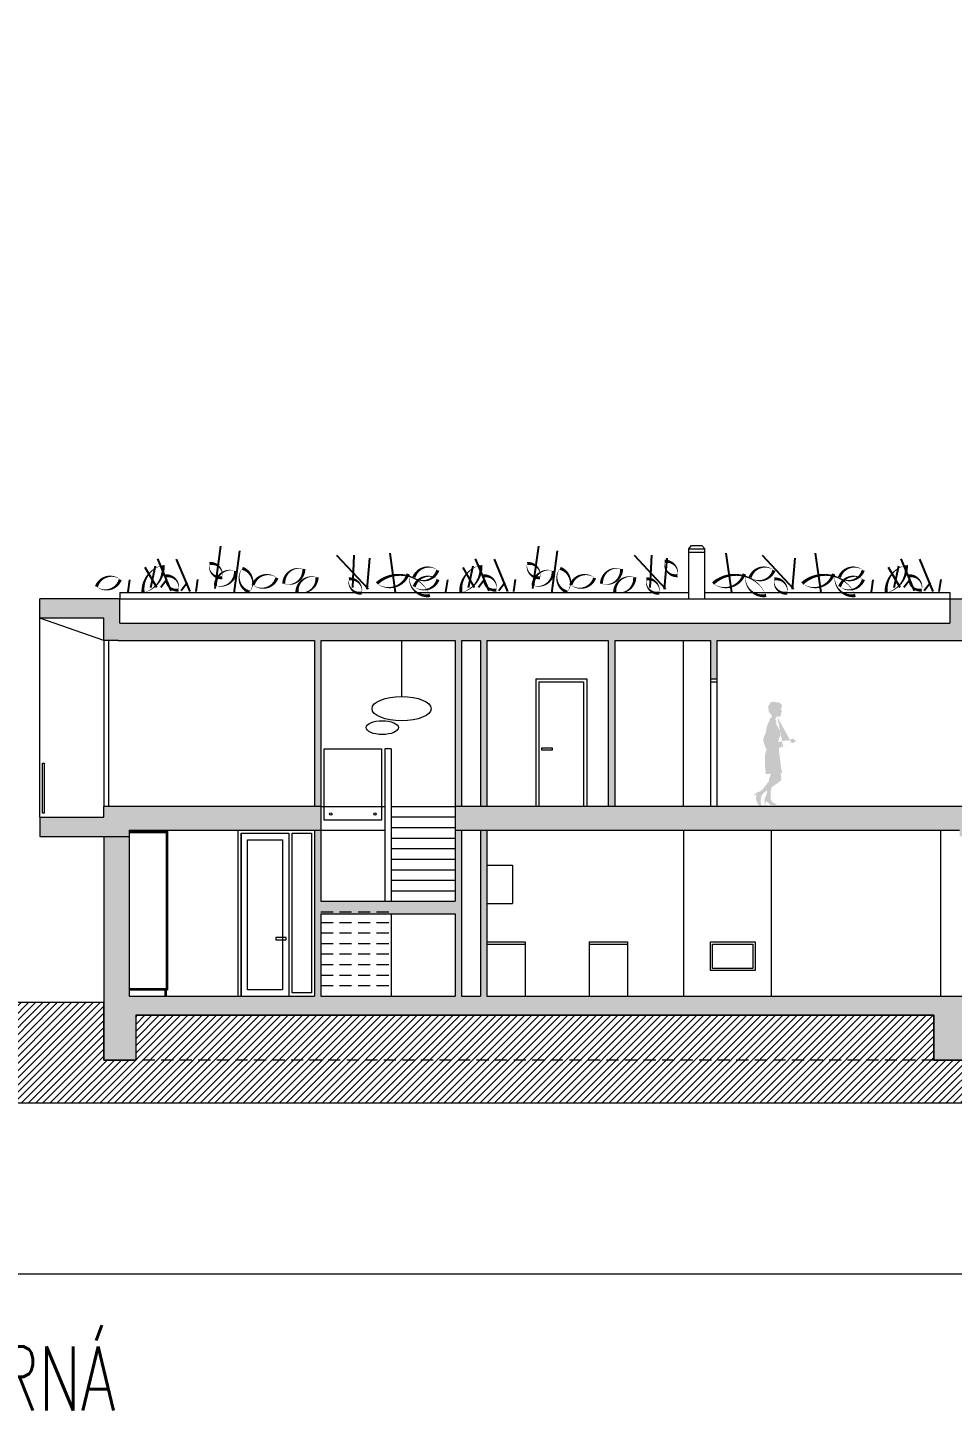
# Model space of a CAD drawing. Header units: metres. Extents: x -686 to 211, y -481 to 125.
# Drawn here: x -290.21 to -275.73, y -481.02 to -459.37 of the extents above; entities that cross this region are included whole.
import ezdxf

# ---------------------------------------------------------------- set-up
doc = ezdxf.new("R2010")
doc.units = ezdxf.units.M
doc.linetypes.add('DASHED', pattern=[19.049999999999997, 12.7, -6.35])
for name, color, linetype in [('2 lidi', 4, 'Continuous'), ('SRAFA', 251, 'Continuous'), ('SRAFY', 3, 'Continuous'), ('zariz.predmety', 203, 'Continuous'), ('ZARIZOVAKY', 251, 'Continuous'), ('ZDIVO', 1, 'Continuous')]:
    doc.layers.add(name, color=color, linetype=linetype)
doc.layers.add('FLOATINGWINDOWS', color=2, linetype='Continuous', plot=False)
doc.styles.add('ROMANS', font='romans.shx', dxfattribs={"width": 0.7})

# ---------------------------------------------------------------- blocks, each defined once
blk = doc.blocks.new('pani')
at = {"layer": '2 lidi'}
h = blk.add_hatch(color=254, dxfattribs=at)
h.dxf.hatch_style = 1
edge = h.paths.add_edge_path()
edge.add_arc((127.7125445816153, 160.006486360353), 0.01028382336285581, 420.15738032454817, 488.8546129559471, ccw=False)
edge.add_line((127.7176620107387, 160.0154065028369), (127.7783582332915, 159.9805854652282))
edge.add_line((127.7783582332914, 159.9805854652427), (127.7809165913757, 159.9788222169402))
edge.add_line((127.7809165913903, 159.9788222169403), (127.7854209083862, 159.9906496996842))
edge.add_line((127.7854209083862, 159.9906496996842), (127.7979952238018, 159.9868658494711))
edge.add_line((127.7979952237873, 159.9868658494709), (127.7966245649777, 159.9829710239397))
edge.add_arc((127.8113428024709, 159.9589328465416), 0.02818617547550026, 417.0679477813011, 481.47854875566, ccw=False)
edge.add_arc((127.8363472909044, 159.9319305097278), 0.05157620989337796, 418.01845477445363, 460.8190267398489, ccw=False)
edge.add_arc((127.871144863932, 159.935382854572), 0.04098401266637072, 416.40835059919965, 460.5166247991097, ccw=False)
edge.add_arc((127.9003467302377, 159.921918736599), 0.04804920557306866, 414.82660982852707, 457.80675219803874, ccw=False)
edge.add_arc((127.9334381769306, 159.9286379835297), 0.03300362912025683, 446.1076731388703, 459.43910268659516, ccw=False)
edge.add_ellipse((127.7831855234944, 159.9657042891761), major_axis=(4.767710159800002e-05, 0.1525491429022624), ratio=1, start_angle=268.4632272824393, end_angle=308.6852796007429)
edge.add_arc((127.9532235915376, 160.0890425072795), 0.05813163758922323, 158.3411392252194, 208.8232437894766, ccw=False)
edge.add_arc((128.2829918898679, 159.9580859601261), 0.4129509547384177, 509.84542816480837, 518.3411392252195, ccw=False)
edge.add_line((127.9259242002318, 160.1655254839354), (127.9772467674251, 160.2525012987063))
edge.add_line((127.977246767425, 160.2525012987063), (127.9695921220429, 160.2480359007918))
edge.add_line((127.9695921220575, 160.248035900792), (127.9713334645223, 160.3049558509132))
edge.add_line((127.9713334645369, 160.3049558509133), (127.9824033739032, 160.3065349386819))
edge.add_ellipse((127.9104880512265, 160.3144045131663), major_axis=(2.261029787446845e-05, 0.07234461504387459), ratio=1, start_angle=263.772972551509, end_angle=295.7567999352441)
edge.add_ellipse((127.9486275211316, 160.332397355421), major_axis=(9.431580590946066e-06, 0.03017757974244791), ratio=1, start_angle=-63.56876440195146, end_angle=-8.161781600616386)
edge.add_line((127.952921128489, 160.3622679319721), (127.9347493195701, 160.3610876902709))
edge.add_line((127.9347493195701, 160.3610876902709), (127.9153356416653, 160.3601461024701))
edge.add_line((127.9153356416653, 160.3601461024701), (127.9069196591664, 160.3608973631059))
edge.add_arc((127.9071906641746, 160.3639332913511), 0.003047999999882433, 242.03189565388118, 264.8989584059329, ccw=False)
edge.add_arc((127.9117950895971, 160.372604597898), 0.01286595756202403, 154.4370695807236, 242.0318956641819, ccw=False)
edge.add_ellipse((127.8903964518783, 160.3828772629093), major_axis=(3.39749671388752e-06, 0.01087073656630446), ratio=1, start_angle=244.2782288700299, end_angle=336.0300320934197)
edge.add_arc((127.8964540052171, 160.3980589986879), 0.005499525912215009, 218.4689438560781, 252.67045776487112, ccw=False)
edge.add_arc((127.8928329588443, 160.3970012995128), 0.002460705699389315, 112.5014554965395, 253.84200358566181, ccw=False)
edge.add_arc((127.9264550873292, 160.2877434212374), 0.116764206714937, 464.8255324046633, 467.2183602702706, ccw=False)
edge.add_ellipse((127.8864968013957, 160.4033759745351), major_axis=(3.266270599556832e-06, 0.01045086139359943), ratio=1, start_angle=254.730471834477, end_angle=298.4703152205136)
edge.add_ellipse((127.899334935775, 160.3936846345123), major_axis=(4.724786550842821e-06, 0.0151175745707964), ratio=1, start_angle=13.98793659864376, end_angle=18.38585519343384)
edge.add_arc((127.8927974465022, 160.4180499401981), 0.01017373547148671, 239.76627202114992, 280.0401234973605, ccw=False)
edge.add_arc((127.8923289021347, 160.4077490267882), 0.004893361121689614, 459.3217845640042, 522.0136342203881, ccw=False)
edge.add_ellipse((127.8850298147556, 160.4213260967814), major_axis=(3.407464731492455e-06, 0.01090263054666624), ratio=1, start_angle=216.6574919619548, end_angle=305.9071536944742)
edge.add_line((127.8938625996063, 160.4277174406202), (127.8835800853583, 160.4313722405207))
edge.add_line((127.8835800853583, 160.4313722405207), (127.8815901154271, 160.4327007120059))
edge.add_line((127.8815901154271, 160.4327007120059), (127.8799317725682, 160.4336971174532))
edge.add_line((127.8799317725683, 160.4336971174532), (127.8792688296787, 160.435357136576))
edge.add_line((127.8792688296641, 160.4353571365758), (127.8805967904553, 160.4386763453981))
edge.add_line((127.8805967904553, 160.4386763453981), (127.8958476399238, 160.4790017756807))
edge.add_ellipse((127.8929967137824, 160.4800799798012), major_axis=(9.526097348609021e-07, 0.003047999851137721), ratio=1, start_angle=249.3015727408036, end_angle=295.7861349120419)
edge.add_line((127.8957416206016, 160.4814050422783), (127.8902364484189, 160.4928091722846))
edge.add_ellipse((127.8012707534687, 160.4435278917216), major_axis=(3.178590939687923e-05, 0.1017031881624786), ratio=1, start_angle=-60.99845622198116, end_angle=-55.3296565672393)
edge.add_arc((127.9209822880197, 160.507862464376), 0.03663129635522555, 135.7257132444281, 190.2311754233157, ccw=False)
edge.add_ellipse((127.9352949870627, 160.4907022437285), major_axis=(1.840945125420034e-05, 0.05890345503399997), ratio=1, start_angle=43.51048625090534, end_angle=79.39821367104585)
edge.add_arc((127.9203550746537, 160.4991053868045), 0.04302458552665595, 511.6027414891749, 536.7327350482561, ccw=False)
edge.add_arc((127.8933479677804, 160.5288025782637), 0.01424106275010295, 159.227078187775, 220.4293366739411, ccw=False)
edge.add_line((127.8800326681541, 160.5338533864964), (127.8858349975386, 160.5502037836536))
edge.add_arc((127.9079354442382, 160.5279952232405), 0.03133129266364829, 472.9551379745943, 494.8601989201875, ccw=False)
edge.add_arc((127.9313178536703, 160.5368152896754), 0.04084976593513885, 444.49428659019543, 510.637321579843, ccw=False)
edge.add_arc((127.9649171513036, 160.5342694365348), 0.05241907521711254, 436.085596237834, 484.4860422774348, ccw=False)
edge.add_arc((128.0033833795227, 160.5413794793416), 0.05083968654026313, 432.8599268776603, 480.5756481870353, ccw=False)
edge.add_arc((128.0294055558131, 160.5496798265286), 0.04176669762452144, 371.59104919378694, 465.3258436312751, ccw=False)
edge.add_arc((128.042105257299, 160.5144281157976), 0.05196989680119713, 345.98163214273836, 417.1177074126011, ccw=False)
edge.add_arc((128.0574710586558, 160.4880779069111), 0.03766062098689137, 323.40085217692985, 381.43252356793823, ccw=False)
edge.add_arc((128.0285397621681, 160.4689419208247), 0.05925918435281793, 344.0111078675035, 356.79048428046303, ccw=False)
edge.add_arc((128.0655634108398, 160.444918188858), 0.0213782256404927, 328.47350699599156, 381.1133237976593, ccw=False)
edge.add_line((128.0837861777881, 160.4337396694219), (128.0510523455659, 160.3917328831945))
edge.add_ellipse((128.0735056506902, 160.3657333977667), major_axis=(1.07365290223593e-05, 0.03435293348819848), ratio=1, start_angle=40.83198619235218, end_angle=119.7331008917196)
edge.add_ellipse((128.0759369014176, 160.3562200870568), major_axis=(1.035443201485359e-05, 0.03313036397271098), ratio=1, start_angle=103.128597525191, end_angle=135.8095853943575)
edge.add_line((128.0528361172773, 160.3324719314291), (128.0623881329808, 160.3386129619096))
edge.add_line((128.0623881329809, 160.3386129618951), (128.0725430769628, 160.308093154467))
edge.add_line((128.0725430769628, 160.308093154467), (128.0687599614733, 160.3058862441331))
edge.add_arc((127.7165821392304, 160.0851644580096), 0.4156288312402539, 362.72738954519116, 392.076767465641, ccw=False)
edge.add_arc((128.0230277925261, 160.0220027199874), 0.1367379151637393, 372.2555414471916, 397.34078713459166, ccw=False)
edge.add_arc((128.0922561712336, 160.0069480302932), 0.07803577091989843, 366.01673463235653, 394.39351339598124, ccw=False)
edge.add_arc((128.0853082556427, 160.0008923427092), 0.08574375424968082, 350.4076005597608, 369.5565854519064, ccw=False)
edge.add_arc((128.0797448780431, 159.9791277865041), 0.09041790633793888, 326.33456072066906, 364.7430362013368, ccw=False)
edge.add_arc((127.9454976138095, 159.9666473885404), 0.212855870804186, 324.9985449311098, 349.8140676344604, ccw=False)
edge.add_arc((127.8268749620082, 159.7180990259224), 0.3191059606072086, 364.7558608529726, 383.34573302973877, ccw=False)
edge.add_arc((128.1038370944406, 159.7418344522894), 0.04113529345167623, 360.1485611448183, 363.7937174724356, ccw=False)
edge.add_line((128.1449722496099, 159.7419411110992), (128.1453837797029, 159.5832260930891))
edge.add_line((128.1453837797031, 159.5832260930746), (128.1398469220341, 159.5159103313543))
edge.add_line((128.1398469220341, 159.5159103313543), (128.134829923805, 159.4639634335262))
edge.add_arc((128.1285348205488, 159.4647966051702), 0.006350000000000562, 259.13489172980417, 352.46058876184054, ccw=False)
edge.add_line((128.1273378619451, 159.4585604372637), (128.0762029847299, 159.4649299974234))
edge.add_line((128.07620298473, 159.4649299974234), (128.0583345198666, 159.4661850941679))
edge.add_line((128.0583345198665, 159.4661850941824), (128.061894994264, 159.4383550933286))
edge.add_line((128.0618949942641, 159.4383550933286), (128.0685671754691, 159.4137697506342))
edge.add_line((128.0685671754692, 159.4137697506197), (128.0820952296431, 159.3828246990021))
edge.add_line((128.0820952296284, 159.3828246990165), (128.0893428152937, 159.3394229575684))
edge.add_arc((127.982602051, 159.2502488755286), 0.1390884886231232, 395.7851858075937, 399.87628238618254, ccw=False)
edge.add_arc((127.4951451579513, 158.7857361178429), 0.8113515537163977, 394.19771917250023, 402.28040332917396, ccw=False)
edge.add_ellipse((128.3112410741125, 159.3403068395917), major_axis=(5.480022221890836e-05, 0.1753405020471864), ratio=1, start_angle=124.2156261666667, end_angle=157.6726714494516)
edge.add_arc((128.2458160651454, 159.126034000767), 0.05211335945743379, 402.273187143879, 451.36023656277763, ccw=False)
edge.add_ellipse((128.4444320003529, 159.3065907644119), major_axis=(6.760346029346653e-05, 0.2163061423479677), ratio=1, start_angle=132.2910941380454, end_angle=146.726391685159)
edge.add_line((128.3257017605145, 159.1257829052634), (128.3238881857697, 159.1135207881462))
edge.add_line((128.3238881857552, 159.113520788146), (128.3084451631888, 159.1241359075377))
edge.add_line((128.3084451631887, 159.1241359075377), (128.3039736298048, 159.1282621471314))
edge.add_line((128.3039736298049, 159.1282621471314), (128.2858785519879, 159.1376939904929))
edge.add_line((128.2858785519879, 159.1376939904929), (128.2819549344195, 159.1360635112799))
edge.add_line((128.2819549344194, 159.1360635112799), (128.2805410414433, 159.129491552874))
edge.add_line((128.2805410414286, 159.1294915528884), (128.278794080307, 159.1181777955612))
edge.add_line((128.278794080307, 159.1181777955612), (128.2856662212047, 159.0980977957829))
edge.add_line((128.2856662212049, 159.0980977957684), (128.286976900491, 159.0760858404416))
edge.add_line((128.2869769004763, 159.076085840456), (128.2792262925046, 159.0470860476672))
edge.add_line((128.2792262925045, 159.0470860476672), (128.2672856124421, 159.0126623365342))
edge.add_line((128.2672856124421, 159.0126623365342), (128.2478307653736, 158.9797194659109))
edge.add_line((128.2478307653734, 158.9797194659255), (128.2183520266918, 158.9531989150192))
edge.add_line((128.2183520267066, 158.9531989150048), (128.2066477876098, 158.9492558371703))
edge.add_line((128.2066477875952, 158.9492558371701), (128.2029240108966, 158.9504704373126))
edge.add_line((128.202924010911, 158.9504704373274), (128.2041896698551, 158.9684892732368))
edge.add_line((128.2041896698551, 158.9684892732368), (128.2103115371808, 159.0014156253475))
edge.add_line((128.2103115371809, 159.001415625333), (128.2130943028058, 159.0545903333667))
edge.add_line((128.2130943028057, 159.0545903333812), (128.2075635378724, 159.0978655645165))
edge.add_line((128.2075635378871, 159.0978655645021), (128.1997529028023, 159.1222401600332))
edge.add_line((128.1997529028023, 159.1222401600332), (128.1736564524132, 159.1574295552277))
edge.add_line((128.1736564524132, 159.1574295552277), (128.13847251512, 159.1858330059042))
edge.add_line((128.13847251512, 159.1858330059042), (128.1159731708734, 159.2039857304917))
edge.add_ellipse((128.2682100498716, 159.1873434079397), major_axis=(4.786296198834154e-05, 0.1531438276103477), ratio=1, start_angle=83.77918592412509, end_angle=120.9883381173614)
edge.add_arc((128.0284242506485, 159.0434339361924), 0.1265116057038329, 357.8360208435755, 390.97043112319506, ccw=False)
edge.add_ellipse((128.7766190050349, 158.9675679743403), major_axis=(0.0001955925514645735, 0.6258240346816508), ratio=1, start_angle=83.49545622933275, end_angle=89.3577375330603)
edge.add_line((128.1508364813744, 158.9747786414744), (128.1396420539066, 158.9746321865877))
edge.add_line((128.1396420539067, 158.9746321865732), (128.1350277061706, 159.0276594353663))
edge.add_ellipse((128.1306521357947, 159.0280070510249), major_axis=(1.371832018897022e-06, 0.004389356560580007), ratio=1, start_angle=265.4756041301545, end_angle=386.9949361400867)
edge.add_ellipse((128.1988049001253, 158.8941170455751), major_axis=(4.832648715747855e-05, 0.1546269372142362), ratio=1, start_angle=26.99493614008674, end_angle=48.31789460879737)
edge.add_arc((128.0317003538676, 159.0430018301874), 0.06918236798137159, 276.77486161330796, 318.29998761463094, ccw=False)
edge.add_line((128.0398616799009, 158.9743025376491), (127.9644905558575, 158.9741470312433))
edge.add_line((127.9644905558721, 158.9741470312434), (127.96769602981, 158.9908079820544))
edge.add_ellipse((127.9447068779287, 159.1052586295324), major_axis=(3.648441442148625e-05, 0.1167366715413367), ratio=1, start_angle=191.3754970598137, end_angle=226.3235654547076)
edge.add_ellipse((127.9790508794839, 159.08626899549), major_axis=(2.482097396939064e-05, 0.07941796330145921), ratio=1, start_angle=219.0935125914507, end_angle=272.1836806674058)
edge.add_ellipse((127.3399873211286, 159.1085215244832), major_axis=(0.000224614212157791, 0.7186826463833345), ratio=1, start_angle=268.4829492313571, end_angle=275.6522754542194)
edge.add_ellipse((127.8360106376219, 159.1764834917612), major_axis=(6.850869878427165e-05, 0.2192025716875426), ratio=1, start_angle=-89.30295255477233, end_angle=-68.11093008585826)
edge.add_line((128.0394358646617, 159.2581410029335), (127.996667530766, 159.2847501993339))
edge.add_arc((128.6139196248974, 160.2306047132516), 1.129442742776673, 234.2600633318144, 236.87206709382582, ccw=False)
edge.add_line((127.9542040849187, 159.3138624836609), (127.8950979841812, 159.3604663960796))
edge.add_arc((127.9042669858275, 159.3720951179294), 0.01480870564250669, 173.7381535170441, 231.7449667642247, ccw=False)
edge.add_line((127.8895466317703, 159.3737103390494), (127.9009843522491, 159.4779482622338))
edge.add_line((127.9009843522491, 159.4779482622338), (127.879911739804, 159.4796737022951))
edge.add_arc((127.8804299479309, 159.4860025221008), 0.006350000000001204, 160.0299278343041, 265.31902449704654, ccw=False)
edge.add_line((127.8744617661774, 159.4881712329024), (127.8902968651639, 159.5317486196949))
edge.add_line((127.8902968651786, 159.5317486196805), (127.9021196187992, 159.6220875768831))
edge.add_line((127.9021196187847, 159.6220875768829), (127.9020852005659, 159.6226373656715))
edge.add_line((127.9020852005658, 159.6226373656715), (127.9154507557457, 159.7471094197007))
edge.add_line((127.9154507557457, 159.7471094197007), (127.9287509221187, 159.823381292872))
edge.add_line((127.9287509221187, 159.823381292872), (127.9263825536266, 159.8675091165634))
edge.add_arc((127.9545999935078, 159.9346114529635), 0.07279386967657109, 235.0165641503065, 247.1925880541017, ccw=False)
edge.add_arc((127.9276354881584, 159.9867486213552), 0.1127502323811959, 235.796702644434, 262.47219632415835, ccw=False)
edge.add_arc((127.8785457332291, 159.9866083463191), 0.09419989882836, 227.2097953127797, 261.27422402666645, ccw=False)
edge.add_arc((127.8257552703845, 159.9880953236745), 0.07149803490939582, 229.4789134838832, 260.98680299462166, ccw=False)
edge.add_line((127.7793010054635, 159.9337448842468), (127.7775843767935, 159.9295593409506))
edge.add_line((127.7775843767936, 159.9295593409506), (127.7643309444526, 159.9352714515504))
edge.add_line((127.7643309444527, 159.9352714515358), (127.7667678833286, 159.9416703911764))
edge.add_line((127.7667678833429, 159.9416703911911), (127.7344071048295, 159.9540576331064))
edge.add_line((127.7344071048296, 159.9540576331064), (127.7304781724453, 159.9473962147257))
edge.add_arc((127.7279270972523, 159.9489008495316), 0.002961741128500069, 261.05338379827754, 329.46771856180015, ccw=False)
edge.add_line((127.7274665046204, 159.9459751419334), (127.6933495867054, 159.9513461507566))
edge.add_line((127.6933495867055, 159.9513461507566), (127.6640421879898, 159.9760920488185))
edge.add_arc((127.6659529306052, 159.9783550055208), 0.002961741128501487, 128.8546129559471, 229.8237013657089, ccw=False)
edge.add_line((127.6640948930652, 159.9806614328427), (127.7060930623308, 160.0144947885323))
edge = h.paths.add_edge_path(flags=16)
edge.add_arc((128.1346859587969, 159.7428794037193), 0.01028382336285175, 360.1485611448183, 363.6714558781501, ccw=False)
edge.add_arc((128.1346859587969, 159.7428794037193), 0.01028382336285175, 360.1485611448183, 363.67145587815)
edge = h.paths.add_edge_path(flags=17)
edge.add_arc((128.1244029945704, 159.7425347255257), 0.0205676467257035, 360.1485611448183, 363.7108327839449, ccw=False)
edge.add_arc((128.1244029945704, 159.7425347255257), 0.0205676467257035, 360.1485611448183, 363.7108327839449)
edge = h.paths.add_edge_path(flags=16)
edge.add_arc((127.9276354881584, 159.9867486213552), 0.1127502323811998, 235.5357133074828, 235.796702644434, ccw=False)
edge.add_line((127.7344071048296, 159.9540576331064), (127.7330717515118, 159.9545687872025))
edge.add_line((127.956530631155, 160.3625023657362), (127.9529211285036, 160.3622679319723))

msp = doc.modelspace()

# ---------------------------------------------------------------- hatches: boundary and pattern name
at = {"layer": 'SRAFA', "linetype": 'Continuous', "lineweight": 0}
for points in [[(-275.5207623646884, -468.6117814892453), (-274.5207623646884, -468.6117814892456), (-274.5207623646884, -468.3117814892453), (-275.7707623646884, -468.3117814892455), (-275.7707623646884, -468.6917814892456), (-288.7707623646887, -468.6917814892454), (-288.7707623646887, -468.3117814892454), (-290.0207623646889, -468.3117814892454), (-290.0207623646889, -468.6117814892455), (-289.0207623646887, -468.6117814892453), (-289.0207623646887, -468.9617814892454), (-288.7936316262109, -468.9617814892453), (-285.7207623646886, -468.9617814892453), (-285.7207623646885, -471.5617814892454), (-285.6207623646885, -471.5617814892454), (-285.6207623646886, -468.9617814892453), (-283.520671313285, -468.9617814892453), (-283.5206713132851, -471.5617814892456), (-283.420671313285, -471.5617814892456), (-283.420671313285, -468.9617814892454), (-283.120671313285, -468.9617814892453), (-283.1206713132849, -471.5617814892456), (-283.0206713132849, -471.5617814892456), (-283.020671313285, -468.9617814892453), (-281.1207623646872, -468.9617814892454), (-281.1207623646873, -471.5617814892456), (-281.0207623646872, -471.5617814892457), (-281.0207623646872, -468.9617814892453), (-279.5215202958087, -468.9617814892451), (-279.5215202958086, -469.5617814892456), (-279.4207623646872, -469.5617814892456), (-279.4207623646872, -468.9617814892453), (-275.5207623646883, -468.9617814892455)], [(-285.6207623646885, -471.5617814892454), (-289.0207623646886, -471.5617814892454), (-289.0207623646886, -471.731781489245), (-290.0207623646889, -471.731781489245), (-290.0207623646889, -472.0317814892449), (-289.0207623646889, -472.031781489245), (-288.6207623646884, -472.031781489245), (-288.6207623646884, -471.9317814892452), (-285.7207623646887, -471.9317814892453), (-285.6207623646885, -471.9317814892452)], [(-274.5207623646884, -471.7317814892456), (-275.5207623646884, -471.7317814892454), (-275.5207623646884, -471.5617814892458), (-281.1207623646873, -471.5617814892456), (-283.0206713132849, -471.5617814892457), (-283.5206713132851, -471.5617814892456), (-283.5206713132851, -471.931781489246), (-283.020671313285, -471.9317814892453), (-275.9207623646885, -471.9317814892453), (-275.6207623646885, -471.9317814892452), (-275.6207623646884, -472.0317814892455), (-274.5207623646884, -472.0317814892455)], [(-275.5207623646885, -474.5317814892454), (-283.020671313285, -474.5317814892453), (-283.020671313285, -471.931781489246), (-283.120671313285, -471.931781489246), (-283.120671313285, -474.5317814892453), (-283.4206713132851, -474.5317814892454), (-283.4206713132851, -473.2434086113507), (-283.520671313285, -473.2434086113507), (-283.520671313285, -474.5317814892454), (-285.6207623646886, -474.5317814892454), (-285.6207623646886, -473.2434086113506), (-285.7207623646886, -473.2434086113506), (-285.7207623646886, -474.5317814892454), (-288.6207623646885, -474.5317814892455), (-288.6207623646884, -472.031781489245), (-289.0207623646882, -472.0317814892449), (-289.0207623646886, -475.5317814892455), (-288.5207623646886, -475.5317814892455), (-288.5207623646885, -474.8317814892455), (-276.0207623646884, -474.8317814892453), (-276.0207623646884, -475.5317814892454), (-275.5207623646885, -475.5317814892455)], [(-285.6207623646886, -471.9317814892452), (-285.7207623646886, -471.9317814892456), (-285.7207623646886, -473.2434086113507), (-285.6207623646886, -473.2434086113506), (-283.520671313285, -473.2434086113507), (-283.420671313285, -473.2434086113508), (-283.420671313285, -471.9317814892459), (-283.520671313285, -471.931781489246), (-283.5206713132851, -473.0467814892459), (-285.6207623646886, -473.0467814892457)]]:
    msp.add_hatch(color=256, dxfattribs=at).paths.add_polyline_path(points)
at = {"layer": 'SRAFY', "linetype": 'Continuous', "lineweight": 0}
h = msp.add_hatch(dxfattribs=at)
h.set_pattern_fill('ANSI31', color=256, scale=0.025, style=0)
h.set_pattern_definition([(45, (0, 0), (-0.0561266007566822, 0.05612660075668222), [])])
h.paths.add_polyline_path([(-297.1344441682013, -474.7817814892455), (-297.1344441682013, -476.2026551938009), (-266.8482031669619, -476.2026551938009), (-266.8482031669619, -474.6317814892454), (-275.5207623646884, -474.6317814892455), (-275.5207623646884, -475.5317814892454), (-276.0207623646884, -475.5317814892454), (-276.0207623646885, -474.8317814892454), (-288.5207623646886, -474.8317814892454), (-288.5207623646885, -475.5317814892455), (-289.0207623646886, -475.5317814892455), (-289.0207623646886, -474.6317814892455), (-293.5207623646885, -474.6317814892453), (-293.5207623646885, -474.7817814892455)])

# ---------------------------------------------------------------- linework, layer by layer
at = {"layer": 'FLOATINGWINDOWS', "linetype": 'Continuous', "lineweight": 0}
msp.add_lwpolyline([(-263.1744470437652, -319.5823903959136), (-297.9640936006444, -319.5823903959136), (-297.9640936006444, -478.8819146844108), (-263.1744470437652, -478.8819146844108)], close=True, dxfattribs=at)
at = {"layer": 'FLOATINGWINDOWS', "linetype": 'Continuous', "lineweight": 0, "flags": 128}
msp.add_lwpolyline([(-297.1344441682013, -474.7817814892455), (-297.1344441682013, -476.2026551938009), (-266.8482031669619, -476.2026551938009), (-266.8482031669619, -474.6317814892454), (-275.5207623646884, -474.6317814892455), (-275.5207623646884, -475.5317814892454), (-276.0207623646884, -475.5317814892454), (-276.0207623646885, -474.8317814892454), (-288.5207623646886, -474.8317814892454), (-288.5207623646885, -475.5317814892455), (-289.0207623646886, -475.5317814892455), (-289.0207623646886, -474.6317814892455), (-293.5207623646885, -474.6317814892453), (-293.5207623646885, -474.7817814892455), (-297.1344441682013, -474.7817814892455)], close=True, dxfattribs=at)
at = {"layer": 'SRAFY', "linetype": 'Continuous', "lineweight": 0}
for p, q in [((-279.86130999577, -467.528049327087), (-279.8180426611821, -467.478049327087)), ((-279.86130999577, -468.3117814892454), (-279.86130999577, -467.528049327087)), ((-279.86130999577, -467.528049327087), (-279.61130999577, -467.528049327087)), ((-279.86130999577, -467.578049327087), (-279.61130999577, -467.578049327087)), ((-279.818042661182, -467.478049327087), (-279.6545773303581, -467.478049327087)), ((-279.61130999577, -467.528049327087), (-279.6545773303579, -467.478049327087)), ((-279.61130999577, -468.3117814892454), (-279.61130999577, -467.528049327087)), ((-288.7707623646886, -468.2117814892453), (-279.8613099957701, -468.2117814892455)), ((-288.7707623646886, -468.2117814892453), (-288.7707623646886, -468.3117814892453)), ((-279.61130999577, -468.2117814892454), (-275.7707623646884, -468.2117814892454)), ((-275.7707623646884, -468.2117814892454), (-275.7707623646884, -468.3117814892453)), ((-288.7707623646887, -468.3117814892453), (-279.5215202958099, -468.3117814892453)), ((-279.6113099957701, -468.3117814892454), (-275.7707623646883, -468.3117814892454)), ((-290.0207623646888, -471.7317814892455), (-290.0207623646888, -468.6117814892454)), ((-289.0207623646887, -468.9617814892454), (-290.0207623646888, -468.6117814892455)), ((-289.0207623646887, -468.9617814892453), (-289.0207623646887, -471.5617814892454)), ((-288.9457623646887, -468.9617814892453), (-288.9457623646887, -471.5617814892454)), ((-279.9415202958099, -471.5617814892456), (-279.94152029581, -468.9617814892453)), ((-282.2565489958083, -469.5617814892454), (-281.4565489958082, -469.5617814892454)), ((-282.2565489958083, -469.5617814892454), (-282.2565489958083, -471.5617814892454)), ((-282.2065489958082, -469.6117814892455), (-281.5065489958082, -469.6117814892455)), ((-282.2065489958082, -469.6117814892455), (-282.2065489958083, -471.5617814892456)), ((-281.5065489958083, -469.6117814892455), (-281.5065489958083, -471.5617814892456)), ((-281.5065489958082, -469.6117814892455), (-281.5065489958083, -471.5617814892456)), ((-281.4565489958082, -469.5617814892454), (-281.4565489958082, -471.5617814892456)), ((-279.5215202958087, -469.5617814892456), (-279.5215202958087, -471.5617814892457)), ((-279.5215202958086, -469.6117814892455), (-279.4207623646872, -469.6117814892455)), ((-279.4207623646872, -469.5617814892456), (-279.4207623646872, -471.5617814892457)), ((-284.5207623646878, -470.6617814892456), (-284.6207623646878, -470.6617814892456)), ((-284.6207623646877, -470.6617814892456), (-284.6207623646876, -473.0467814892458)), ((-284.5207623646878, -470.6617814892456), (-284.5207623646877, -473.0467814892458)), ((-285.6207623646885, -471.5617814892454), (-284.6207623646877, -471.5617814892454)), ((-284.5207623646878, -471.5617814892459), (-283.520671313285, -471.5617814892457)), ((-286.9207623646885, -471.9317814892456), (-286.9207623646886, -474.5317814892454)), ((-285.6207623646884, -471.9317814892452), (-284.6207623646877, -471.9317814892453)), ((-284.5207623646878, -471.7267814892459), (-283.520671313285, -471.7267814892456)), ((-284.5207623646878, -471.8917814892458), (-283.520671313285, -471.8917814892456)), ((-279.9415202958099, -471.9317814892453), (-279.9415202958099, -474.5317814892454)), ((-278.5715202958098, -471.9317814892453), (-278.5715202958098, -474.5317814892454)), ((-275.9207623646885, -471.9317814892453), (-275.9207623646885, -474.5317814892453)), ((-286.8707623646885, -471.9817814892453), (-286.8707623646886, -474.5317814892454)), ((-286.8707623646886, -474.5317814892454), (-286.8707623646885, -471.9817814892453)), ((-286.8707623646885, -471.9817814892453), (-286.1207623646886, -471.9817814892453)), ((-286.1207623646886, -471.9817814892453), (-286.1207623646886, -474.5317814892454)), ((-286.1207623646886, -471.9817814892453), (-286.1207623646886, -474.5317814892454)), ((-284.5207623646878, -472.0567814892457), (-283.520671313285, -472.0567814892456)), ((-284.5207623646878, -472.2217814892458), (-283.520671313285, -472.2217814892455)), ((-284.5207623646878, -472.3867814892458), (-283.520671313285, -472.3867814892455)), ((-284.5207623646878, -472.5517814892456), (-283.520671313285, -472.5517814892455)), ((-284.5207623646878, -472.7167814892454), (-283.5206713132849, -472.7167814892455)), ((-284.5207623646878, -472.8817814892455), (-283.520671313285, -472.8817814892454)), ((-284.5207623646878, -473.2434086113506), (-284.5207623646877, -474.5317814892454))]:
    msp.add_line(p, q, dxfattribs=at)
at = {"layer": 'SRAFY', "linetype": 'DASHED', "lineweight": 0, "ltscale": 0.015}
for p, q in [((-285.6207623646886, -473.2117814892454), (-284.5207623646877, -473.2117814892453)), ((-285.6207623646886, -473.3767814892453), (-284.5207623646877, -473.3767814892452)), ((-285.6207623646886, -473.5417814892453), (-284.5207623646877, -473.5417814892452)), ((-285.6207623646886, -473.7067814892453), (-284.5207623646877, -473.7067814892451)), ((-285.6207623646886, -473.8717814892453), (-284.5207623646877, -473.8717814892452)), ((-285.6207623646886, -474.0367814892452), (-284.5207623646877, -474.0367814892451)), ((-285.6207623646885, -474.2017814892451), (-284.5207623646876, -474.2017814892451)), ((-285.6207623646885, -474.3667814892451), (-284.5207623646876, -474.366781489245)), ((-276.0207623646884, -475.5317814892454), (-288.5207623646886, -475.5317814892455))]:
    msp.add_line(p, q, dxfattribs=at)
at = {"layer": 'SRAFY', "linetype": 'Continuous', "lineweight": 0}
for points in [[(-282.1606035021977, -470.6454107666443), (-282.0014317747311, -470.6454107666443), (-282.0014317747311, -470.6782410986934), (-282.1606035021977, -470.6782410986934)], [(-286.7707623646884, -472.0817814892454), (-286.2207623646887, -472.0817814892454), (-286.2207623646887, -474.4317814892454), (-286.7707623646884, -474.4317814892454)], [(-286.0707623646886, -471.9817814892453), (-285.7707623646886, -471.9817814892453), (-285.7707623646886, -474.4817814892454), (-286.0707623646886, -474.4817814892454)], [(-286.1667078582992, -473.6154107666442), (-286.3258795857658, -473.6154107666442), (-286.3258795857658, -473.6482410986933), (-286.1667078582992, -473.6482410986933)], [(-279.5215202958099, -473.6817814892453), (-278.8215202958098, -473.6817814892453), (-278.8215202958098, -474.1317814892454), (-279.5215202958099, -474.1317814892454)], [(-279.4865202958099, -473.7167814892454), (-278.8565202958098, -473.7167814892454), (-278.8565202958098, -474.0967814892454), (-279.4865202958099, -474.0967814892454)]]:
    msp.add_lwpolyline(points, close=True, dxfattribs=at)
at = {"layer": 'zariz.predmety', "color": 253, "linetype": 'Continuous', "ltscale": 0.001}
for p, q in [((-287.2751305329402, -468.1499693245564), (-287.1859408183608, -467.4866501438325)), ((-286.9808697190107, -468.2216234886354), (-286.8916800044314, -467.5583043079116)), ((-284.4520005233028, -468.2117814892454), (-284.5381353827551, -467.5964322210751)), ((-282.2999493575573, -468.1499693245564), (-282.210759642978, -467.4866501438325)), ((-282.0056885436279, -468.2216234886354), (-281.9164988290485, -467.5583043079116)), ((-279.1879404575407, -468.2117814892454), (-279.274075316993, -467.5964322210751)), ((-277.7898643835372, -468.2117814892454), (-277.8759992429895, -467.5964322210751)), ((-288.1902049971854, -468.1336279471324), (-288.3705440498699, -467.821819481713)), ((-288.2829620020793, -468.1336279471324), (-288.2108063970215, -467.7923058564255)), ((-287.9636742346872, -468.1859771525748), (-288.1741607680207, -467.6831380831595)), ((-287.6694134207577, -468.1951320599346), (-287.8798999540913, -467.6922929905193)), ((-284.8764626481054, -468.1622609080184), (-285.3702101395708, -467.6347566322116)), ((-285.1219877744376, -468.1336163099464), (-285.09767930065, -467.6287028104213)), ((-284.8968634324521, -468.1621073395302), (-284.855515972596, -467.6721603500268)), ((-283.2150238218025, -468.1336279471324), (-283.395362874487, -467.821819481713)), ((-283.3077808266964, -468.1336279471324), (-283.2356252216386, -467.7923058564255)), ((-282.9884930593043, -468.1859771525748), (-283.1989795926378, -467.6831380831595)), ((-282.6942322453748, -468.1951320599346), (-282.9047187787084, -467.6922929905193)), ((-280.2176729248044, -468.1622609080184), (-280.7114204162698, -467.6347566322116)), ((-280.4631980511367, -468.1336163099464), (-280.438889577349, -467.6287028104213)), ((-280.2380737091511, -468.1621073395302), (-280.1967262492951, -467.6721603500268)), ((-278.2143265083398, -468.1622609080184), (-278.7080739998052, -467.6347566322116)), ((-278.2347272926865, -468.1621073395302), (-278.1933798328304, -467.6721603500268)), ((-276.5528876820369, -468.1336279471324), (-276.7332267347214, -467.821819481713)), ((-276.6456446869308, -468.1336279471324), (-276.573489081873, -467.7923058564255)), ((-276.3263569195387, -468.1859771525748), (-276.5368434528722, -467.6831380831595)), ((-276.0320961056092, -468.1951320599346), (-276.2425826389428, -467.6922929905193)), ((-288.639057457787, -468.2019671865754), (-288.6105161525848, -468.0129569358986)), ((-288.1295550964662, -468.1264947337121), (-288.0332308012573, -468.0052436771314)), ((-287.5766564158639, -468.1951320599346), (-287.5481151106616, -468.0061218092578)), ((-283.6638762824041, -468.2019671865754), (-283.6353349772019, -468.0129569358986)), ((-283.1543739210833, -468.1264947337121), (-283.0580496258744, -468.0052436771314)), ((-282.601475240481, -468.1951320599346), (-282.5729339352787, -468.0061218092578)), ((-277.0017401426385, -468.2019671865754), (-276.9731988374363, -468.0129569358986)), ((-276.4922377813177, -468.1264947337121), (-276.3959134861088, -468.0052436771314)), ((-275.9393391007154, -468.1951320599346), (-275.9107977955131, -468.0061218092578)), ((-287.8102673290741, -468.1788439391545), (-287.7139430338652, -468.0575928825738)), ((-282.8350861536912, -468.1788439391545), (-282.7387618584823, -468.0575928825738)), ((-276.1729500139256, -468.1788439391545), (-276.0766257187167, -468.0575928825738))]:
    msp.add_line(p, q, dxfattribs=at)
for points in [[(-288.091873402353, -467.7849622529361, 0, 0, 0.5205670505517462), (-288.091873402353, -467.7849622529361, 0, 0.05, 0.3804477839647492), (-288.4056142000328, -468.2149067384236, 0, 0.05, 0.3804477839647492), (-288.091873402353, -467.7849622529361, 0.05, 0.05, 0)], [(-287.1658927712888, -467.9800385961029, 0, 0, 0.5205670505517462), (-287.1658927712888, -467.9800385961029, 0, 0.05, 0.5205670505517462), (-287.3656023857332, -467.757745719814, 0, 0.05, 0.5205670505517462), (-287.1658927712888, -467.9800385961029, 0.05, 0.05, 0)], [(-286.7393404916007, -468.2061782516496, 0, 0, 0.5205670505517462), (-286.7393404916007, -468.2061782516496, 0, 0.05, 0.5205670505517462), (-286.8497901872698, -467.8332055730517, 0, 0.05, 0.5205670505517462), (-286.7393404916007, -468.2061782516496, 0.05, 0.05, 0)], [(-285.8882050330812, -467.8447146212987, 0, 0, 0.5205670505517462), (-285.8882050330812, -467.8447146212987, 0, 0.05, 0.5205670505517462), (-286.2019458307352, -468.0746591068183, 0, 0.05, 0.5205670505517462), (-285.8882050330812, -467.8447146212987, 0.05, 0.05, 0)], [(-283.7908008918687, -467.8649118812927, 0, 0, 0.5205670505517462), (-283.7908008918687, -467.8649118812927, 0, 0.05, 0.5205670505517462), (-284.1637735704667, -467.9753615769618, 0, 0.05, 0.5205670505517462), (-283.7908008918687, -467.8649118812927, 0.05, 0.05, 0)], [(-283.1166922269701, -467.7849622529361, 0, 0, 0.5205670505517462), (-283.1166922269701, -467.7849622529361, 0, 0.05, 0.3804477839647492), (-283.4304330246499, -468.2149067384236, 0, 0.05, 0.3804477839647492), (-283.1166922269701, -467.7849622529361, 0.05, 0.05, 0)], [(-282.1907115959059, -467.9800385961029, 0, 0, 0.5205670505517462), (-282.1907115959059, -467.9800385961029, 0, 0.05, 0.5205670505517462), (-282.3904212103503, -467.757745719814, 0, 0.05, 0.5205670505517462), (-282.1907115959059, -467.9800385961029, 0.05, 0.05, 0)], [(-281.7641593162178, -468.2061782516496, 0, 0, 0.5205670505517462), (-281.7641593162178, -468.2061782516496, 0, 0.05, 0.5205670505517462), (-281.8746090118869, -467.8332055730517, 0, 0.05, 0.5205670505517462), (-281.7641593162178, -468.2061782516496, 0.05, 0.05, 0)], [(-280.9130238576983, -467.8447146212987, 0, 0, 0.5205670505517462), (-280.9130238576983, -467.8447146212987, 0, 0.05, 0.5205670505517462), (-281.2267646553523, -468.0746591068183, 0, 0.05, 0.5205670505517462), (-280.9130238576983, -467.8447146212987, 0.05, 0.05, 0)], [(-280.0369647281009, -467.9474858097415, 0, 0, 0.5205670505517462), (-280.0369647281009, -467.9474858097415, 0, 0.05, 0.5205670505517462), (-280.2366743425453, -467.7251929334525, 0, 0.05, 0.5205670505517462), (-280.0369647281009, -467.9474858097415, 0.05, 0.05, 0)], [(-278.5267408261066, -467.8649118812927, 0, 0, 0.5205670505517462), (-278.5267408261066, -467.8649118812927, 0, 0.05, 0.5205670505517462), (-278.8997135047046, -467.9753615769618, 0, 0.05, 0.5205670505517462), (-278.5267408261066, -467.8649118812927, 0.05, 0.05, 0)], [(-277.1286647521031, -467.8649118812927, 0, 0, 0.5205670505517462), (-277.1286647521031, -467.8649118812927, 0, 0.05, 0.5205670505517462), (-277.5016374307011, -467.9753615769618, 0, 0.05, 0.5205670505517462), (-277.1286647521031, -467.8649118812927, 0.05, 0.05, 0)], [(-276.4545560872045, -467.7849622529361, 0, 0, 0.5205670505517462), (-276.4545560872045, -467.7849622529361, 0, 0.05, 0.3804477839647492), (-276.7682968848843, -468.2149067384236, 0, 0.05, 0.3804477839647492), (-276.4545560872045, -467.7849622529361, 0.05, 0.05, 0)], [(-288.7626665056833, -468.0092586447664, 0, 0, 0.5205670505517462), (-288.7626665056833, -468.0092586447664, 0, 0.05, 0.5205670505517462), (-289.1356391842813, -468.1197083404355, 0, 0.05, 0.5205670505517462), (-288.7626665056833, -468.0092586447664, 0.05, 0.05, 0)], [(-287.849747247137, -468.1747014082787, 0, 0, 0.5205670505517462), (-287.849747247137, -468.1747014082787, 0, 0.05, 0.5205670505517462), (-288.0494568615813, -467.9524085319898, 0, 0.05, 0.5205670505517462), (-287.849747247137, -468.1747014082787, 0.05, 0.05, 0)], [(-286.9587363947094, -467.8737152822309, 0, 0, 0.5205670505517462), (-286.9587363947094, -467.8737152822309, 0, 0.05, 0.5205670505517462), (-287.2724771923634, -468.1036597677505, 0, 0.05, 0.5205670505517462), (-286.9587363947094, -467.8737152822309, 0.05, 0.05, 0)], [(-286.3097185054272, -467.9832632362866, 0, 0, 0.5205670505517462), (-286.3097185054272, -467.9832632362866, 0, 0.05, 0.5205670505517462), (-286.6826911840252, -468.0937129319557, 0, 0.05, 0.5205670505517462), (-286.3097185054272, -467.9832632362866, 0.05, 0.05, 0)], [(-285.6820246242605, -467.9753198228343, 0, 0, 0.5205670505517462), (-285.6820246242605, -467.9753198228343, 0, 0.05, 0.5205670505517462), (-285.9957654219402, -468.2052643083218, 0, 0.05, 0.5205670505517462), (-285.6820246242605, -467.9753198228343, 0.05, 0.05, 0)], [(-284.9825781685113, -468.2230101918165, 0, 0, 0.5205670505517462), (-284.9825781685113, -468.2230101918165, 0, 0.05, 0.5205670505517462), (-285.1822877829557, -468.0007173155275, 0, 0.05, 0.5205670505517462), (-284.9825781685113, -468.2230101918165, 0.05, 0.05, 0)], [(-284.7444333739405, -468.0699437713988, 0, 0, 0.5205670505517462), (-284.7444333739405, -468.0699437713988, 0, 0.05, 0.5205670505517462), (-284.2560709295146, -467.920112738235, 0, 0.05, 0.5205670505517462), (-284.232969508583, -467.9417932253653, 0, 0.05, 0.5205670505517462), (-283.9135975769695, -468.2588875235716, 0, 0.05, 0.5205670505517462), (-284.7444333739405, -468.0699437713988, 0.05, 0.05, 0)], [(-283.7874853303004, -468.0092586447664, 0, 0, 0.5205670505517462), (-283.7874853303004, -468.0092586447664, 0, 0.05, 0.5205670505517462), (-284.1604580088984, -468.1197083404355, 0, 0.05, 0.5205670505517462), (-283.7874853303004, -468.0092586447664, 0.05, 0.05, 0)], [(-282.8745660717541, -468.1747014082787, 0, 0, 0.5205670505517462), (-282.8745660717541, -468.1747014082787, 0, 0.05, 0.5205670505517462), (-283.0742756861985, -467.9524085319898, 0, 0.05, 0.5205670505517462), (-282.8745660717541, -468.1747014082787, 0.05, 0.05, 0)], [(-281.9835552193265, -467.8737152822309, 0, 0, 0.5205670505517462), (-281.9835552193265, -467.8737152822309, 0, 0.05, 0.5205670505517462), (-282.2972960169805, -468.1036597677505, 0, 0.05, 0.5205670505517462), (-281.9835552193265, -467.8737152822309, 0.05, 0.05, 0)], [(-281.3345373300443, -467.9832632362866, 0, 0, 0.5205670505517462), (-281.3345373300443, -467.9832632362866, 0, 0.05, 0.5205670505517462), (-281.7075100086423, -468.0937129319557, 0, 0.05, 0.5205670505517462), (-281.3345373300443, -467.9832632362866, 0.05, 0.05, 0)], [(-280.7068434488776, -467.9753198228343, 0, 0, 0.5205670505517462), (-280.7068434488776, -467.9753198228343, 0, 0.05, 0.5205670505517462), (-281.0205842465573, -468.2052643083218, 0, 0.05, 0.5205670505517462), (-280.7068434488776, -467.9753198228343, 0.05, 0.05, 0)], [(-280.3237884452104, -468.2230101918165, 0, 0, 0.5205670505517462), (-280.3237884452104, -468.2230101918165, 0, 0.05, 0.5205670505517462), (-280.5234980596547, -468.0007173155275, 0, 0.05, 0.5205670505517462), (-280.3237884452104, -468.2230101918165, 0.05, 0.05, 0)], [(-279.4803733081783, -468.0699437713988, 0, 0, 0.5205670505517462), (-279.4803733081783, -468.0699437713988, 0, 0.05, 0.5205670505517462), (-278.9920108637525, -467.920112738235, 0, 0.05, 0.5205670505517462), (-278.9689094428209, -467.9417932253653, 0, 0.05, 0.5205670505517462), (-278.6495375112074, -468.2588875235716, 0, 0.05, 0.5205670505517462), (-279.4803733081783, -468.0699437713988, 0.05, 0.05, 0)], [(-278.3204420287457, -468.2230101918165, 0, 0, 0.5205670505517462), (-278.3204420287457, -468.2230101918165, 0, 0.05, 0.5205670505517462), (-278.5201516431901, -468.0007173155275, 0, 0.05, 0.5205670505517462), (-278.3204420287457, -468.2230101918165, 0.05, 0.05, 0)], [(-278.0822972341749, -468.0699437713988, 0, 0, 0.5205670505517462), (-278.0822972341749, -468.0699437713988, 0, 0.05, 0.5205670505517462), (-277.593934789749, -467.920112738235, 0, 0.05, 0.5205670505517462), (-277.5708333688174, -467.9417932253653, 0, 0.05, 0.5205670505517462), (-277.2514614372039, -468.2588875235716, 0, 0.05, 0.5205670505517462), (-278.0822972341749, -468.0699437713988, 0.05, 0.05, 0)], [(-277.1253491905348, -468.0092586447664, 0, 0, 0.5205670505517462), (-277.1253491905348, -468.0092586447664, 0, 0.05, 0.5205670505517462), (-277.4983218691328, -468.1197083404355, 0, 0.05, 0.5205670505517462), (-277.1253491905348, -468.0092586447664, 0.05, 0.05, 0)], [(-276.2124299319885, -468.1747014082787, 0, 0, 0.5205670505517462), (-276.2124299319885, -468.1747014082787, 0, 0.05, 0.5205670505517462), (-276.4121395464329, -467.9524085319898, 0, 0.05, 0.5205670505517462), (-276.2124299319885, -468.1747014082787, 0.05, 0.05, 0)]]:
    msp.add_lwpolyline(points, format="xyseb", close=True, dxfattribs=at)
at = {"layer": 'ZARIZOVAKY', "linetype": 'Continuous', "lineweight": 0}
for p, q in [((-284.3577754005444, -468.9617814892454), (-284.3577754005445, -469.839508098976)), ((-288.0457623646884, -471.9317814892453), (-288.0457623646884, -474.4317814892455)), ((-288.0207623646884, -471.9317814892453), (-288.0207623646884, -474.4317814892455)), ((-288.6207623646883, -471.9517814892456), (-288.0457623646884, -471.9517814892457)), ((-288.6207623646883, -471.9717814892456), (-288.0457623646884, -471.9717814892456)), ((-283.020671313285, -472.4817814892453), (-282.620671313285, -472.4817814892452)), ((-282.6206713132851, -472.4817814892453), (-282.620671313285, -473.0817814892454)), ((-283.020671313285, -473.0817814892453), (-282.620671313285, -473.0817814892453)), ((-283.0206713132849, -473.6817814892453), (-282.4207623646885, -473.6817814892453)), ((-283.0206713132849, -473.7167814892454), (-282.4207623646885, -473.7167814892453)), ((-282.4207623646885, -473.6817814892452), (-282.4207623646885, -474.5317814892454)), ((-281.4207623646885, -473.6817814892453), (-280.8207623646885, -473.6817814892453)), ((-281.4207623646885, -473.6817814892452), (-281.4207623646885, -474.5317814892454)), ((-281.4207623646885, -473.7167814892453), (-280.8207623646885, -473.7167814892453)), ((-280.8207623646884, -473.6817814892452), (-280.8207623646885, -474.5317814892454)), ((-288.6207623646884, -474.4117814892454), (-288.0457623646884, -474.4117814892455)), ((-288.6207623646884, -474.4317814892454), (-288.0207623646884, -474.4317814892455)), ((-288.0657623646883, -474.4317814892455), (-288.0657623646883, -474.5317814892454)), ((-288.0457623646884, -474.4317814892455), (-288.0457623646884, -474.5317814892454))]:
    msp.add_line(p, q, dxfattribs=at)
for points in [[(-285.5707623646885, -470.6617814892456), (-284.6707623646877, -470.6617814892456), (-284.6707623646877, -471.7786472005077), (-285.5707623646885, -471.7786472005077)], [(-289.9790764599452, -470.881781489245), (-289.9540764599452, -470.881781489245), (-289.9540764599452, -471.6673111314953), (-289.9790764599452, -471.6673111314954)]]:
    msp.add_lwpolyline(points, close=True, dxfattribs=at)
for centre, radius in [((-285.4670391508781, -471.6792715147109), 0.02), ((-284.7744855784981, -471.6792715147109), 0.02000000000000001)]:
    msp.add_circle(centre, radius, dxfattribs=at)
for centre, major_axis, ratio in [((-284.3577754005445, -470.0309716699317), (0.4629708920717803, 0), 0.4135542303725712), ((-284.6599411504925, -470.3270871343067), (0.2525644156252679, 0), 0.4290552295026087)]:
    msp.add_ellipse(centre, major_axis=major_axis, ratio=ratio, dxfattribs=at)
at = {"layer": 'ZDIVO', "linetype": 'Continuous', "lineweight": 0}
for p, q in [((-288.7707623646887, -468.3117814892453), (-290.0207623646888, -468.3117814892454)), ((-290.0207623646888, -468.6117814892454), (-290.0207623646888, -468.3117814892454)), ((-288.7707623646886, -468.6917814892454), (-288.7707623646887, -468.3117814892453)), ((-275.7707623646884, -468.3117814892454), (-275.7707623646884, -468.6917814892454)), ((-275.7707623646884, -468.3117814892454), (-274.5207623646884, -468.3117814892454)), ((-289.0207623646887, -468.6117814892453), (-290.0207623646888, -468.6117814892455)), ((-289.0207623646887, -468.9617814892454), (-289.0207623646887, -468.6117814892453)), ((-288.7707623646887, -468.6917814892454), (-275.7707623646884, -468.6917814892456)), ((-288.7936316262109, -468.9617814892453), (-289.0207623646887, -468.9617814892454)), ((-288.7936316262109, -468.9617814892453), (-285.7207623646885, -468.9617814892453)), ((-285.7207623646886, -468.9617814892454), (-285.7207623646885, -471.5617814892455)), ((-285.6207623646886, -468.9617814892453), (-283.520671313285, -468.9617814892453)), ((-285.6207623646886, -468.9617814892454), (-285.6207623646885, -471.9317814892453)), ((-283.520671313285, -468.9617814892454), (-283.5206713132851, -471.9317814892454)), ((-283.420671313285, -468.9617814892453), (-283.120671313285, -468.9617814892453)), ((-283.420671313285, -468.9617814892454), (-283.420671313285, -471.5617814892456)), ((-283.120671313285, -468.9617814892454), (-283.120671313285, -471.5617814892456)), ((-283.0206713132849, -468.9617814892453), (-281.1207623646873, -468.9617814892454)), ((-283.020671313285, -468.9617814892454), (-283.0206713132849, -471.5617814892457)), ((-281.1207623646873, -468.9617814892453), (-281.1207623646873, -471.5617814892456)), ((-281.0207623646872, -468.9617814892453), (-281.0207623646872, -471.5617814892456)), ((-281.0207623646873, -468.9617814892453), (-279.5215202958087, -468.9617814892453)), ((-279.5215202958087, -468.9617814892453), (-279.5215202958086, -469.5617814892456)), ((-279.4207623646872, -468.9617814892453), (-279.4207623646872, -469.5617814892456)), ((-279.4207623646872, -468.9617814892453), (-275.5207623646884, -468.9617814892455)), ((-279.5215202958087, -469.5617814892456), (-279.4207623646872, -469.5617814892455)), ((-285.6207623646885, -471.5617814892454), (-289.0207623646887, -471.5617814892454)), ((-289.0207623646886, -471.7317814892449), (-289.0207623646886, -471.5617814892454)), ((-283.0206713132849, -471.5617814892456), (-283.520671313285, -471.5617814892457)), ((-281.1207623646873, -471.5617814892456), (-283.0206713132849, -471.5617814892457)), ((-275.5207623646884, -471.5617814892458), (-281.1207623646873, -471.5617814892456)), ((-290.0207623646889, -471.731781489245), (-289.0207623646886, -471.7317814892449)), ((-290.0207623646889, -471.731781489245), (-290.0207623646889, -472.031781489245)), ((-288.6207623646885, -471.9317814892453), (-285.7207623646887, -471.9317814892453)), ((-288.6207623646884, -471.9317814892455), (-288.6207623646885, -474.5317814892455)), ((-285.7207623646886, -471.9317814892456), (-285.7207623646886, -474.5317814892453)), ((-285.7207623646886, -471.9317814892456), (-285.6207623646886, -471.9317814892452)), ((-285.6207623646886, -471.9317814892456), (-285.6207623646886, -473.0467814892457)), ((-283.520671313285, -471.931781489246), (-283.020671313285, -471.9317814892453)), ((-283.520671313285, -471.931781489246), (-283.520671313285, -473.0467814892457)), ((-283.420671313285, -471.9317814892459), (-283.420671313285, -474.5317814892453)), ((-283.120671313285, -471.931781489246), (-283.120671313285, -474.5317814892453)), ((-283.020671313285, -471.9317814892453), (-275.9207623646885, -471.9317814892453)), ((-283.020671313285, -471.931781489246), (-283.0206713132849, -474.5317814892453)), ((-275.9207623646885, -471.9317814892453), (-275.6207623646884, -471.9317814892453)), ((-290.0207623646889, -472.031781489245), (-289.0207623646889, -472.031781489245)), ((-289.0207623646882, -472.031781489245), (-289.0207623646886, -475.5317814892455)), ((-289.0207623646889, -472.031781489245), (-288.6207623646884, -472.031781489245)), ((-285.6207623646886, -473.0467814892458), (-283.5206713132852, -473.0467814892458)), ((-285.6207623646886, -473.2434086113507), (-285.6207623646886, -474.5317814892453)), ((-285.6207623646886, -473.2434086113506), (-283.520671313285, -473.2434086113507)), ((-283.520671313285, -473.2434086113506), (-283.520671313285, -474.5317814892454)), ((-288.6207623646884, -474.5317814892454), (-285.7207623646887, -474.5317814892454)), ((-285.6207623646886, -474.5317814892454), (-283.5206713132851, -474.5317814892454)), ((-283.420671313285, -474.5317814892453), (-283.120671313285, -474.5317814892453)), ((-283.0206713132849, -474.5317814892454), (-275.5207623646884, -474.5317814892454)), ((-289.0207623646885, -474.6317814892455), (-293.5207623646885, -474.6317814892454)), ((-288.5207623646886, -474.8317814892455), (-276.0207623646885, -474.8317814892454)), ((-288.5207623646886, -474.8317814892454), (-288.5207623646886, -475.5317814892455)), ((-276.0207623646884, -474.8317814892454), (-276.0207623646884, -475.5317814892454)), ((-289.0207623646885, -475.5317814892455), (-288.5207623646885, -475.5317814892455)), ((-276.0207623646884, -475.5317814892454), (-275.5207623646884, -475.5317814892454))]:
    msp.add_line(p, q, dxfattribs=at)

# ---------------------------------------------------------------- block references
at = {"linetype": 'Continuous', "lineweight": 0, "xscale": -1}
msp.add_blockref('pani', (-150.5212368898552, -630.5146169398627), dxfattribs=at)

# ---------------------------------------------------------------- texts
at = {"layer": 'FLOATINGWINDOWS', "linetype": 'Continuous', "lineweight": 0, "insert": (-297.8699830648047, -480.0167588940302), "char_height": 1, "width": 39.15200638101487, "attachment_point": 1, "style": 'ROMANS'}
msp.add_mtext('VARIANTA ÚSPORNÁ', dxfattribs=at)

doc.saveas('drawing.dxf')
